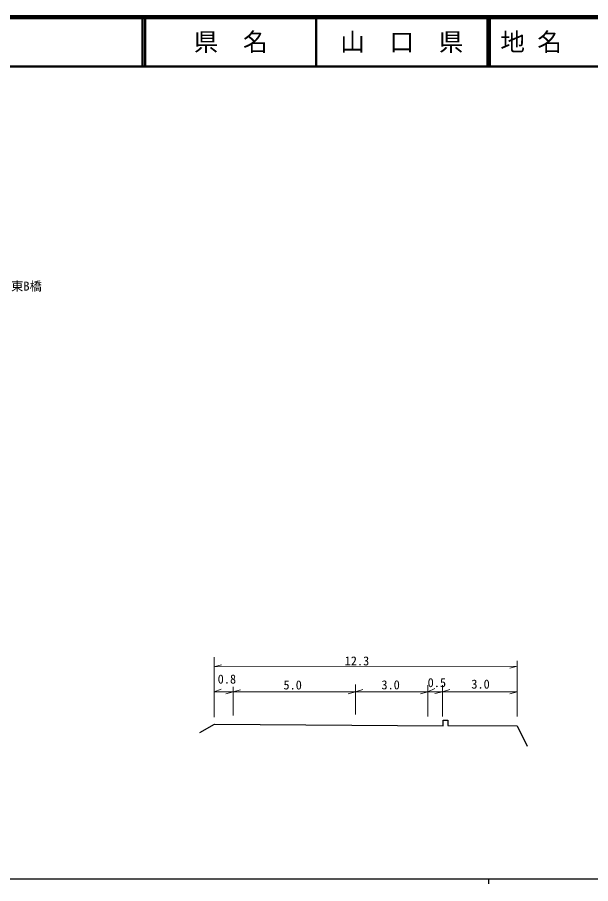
# Model space of a CAD drawing. Units: millimetres, scale not verified. Extents: x 40000 to 680000, y 20000 to 380000.
# Drawn here: x 272312 to 388715, y 204000 to 380000 of the extents above; entities that cross this region are included whole.
import ezdxf
from ezdxf.enums import TextEntityAlignment as Align

# ---------------------------------------------------------------- set-up
doc = ezdxf.new("R2010")
doc.units = ezdxf.units.MM
doc.header["$LTSCALE"] = 1000
for name, color, linetype, lineweight in [('M-BGD', 7, 'Continuous', 25), ('M-STR-HTXT', 7, 'Continuous', 13), ('M-TTL', 2, 'Continuous', 140), ('M-TTL-BAND', 7, 'Continuous', 25), ('M-TTL-LINE', 7, 'Continuous', 50)]:
    doc.layers.add(name, color=color, linetype=linetype, lineweight=lineweight)
doc.layers.add('M-TTL-TXT', color=7, linetype='Continuous')
doc.styles.add('ＭＳ ゴシック', font='')
doc.styles.get('ＭＳ ゴシック').set_extended_font_data('MS Gothic')

msp = doc.modelspace()

# ---------------------------------------------------------------- linework, layer by layer
at = {"layer": 'M-BGD'}
for p, q in [((309394, 234697), (312351, 236413)), ((312351, 236413), (358750, 236081)), ((358750, 236081), (358750, 237225)), ((358750, 237225), (359704, 237225)), ((359704, 237225), (359704, 236119)), ((359704, 236119), (373781, 236043)), ((373781, 236043), (375841, 231922))]:
    msp.add_line(p, q, dxfattribs=at)
at = {"layer": 'M-STR-HTXT'}
for p, q in [((312243, 250037), (312243, 237817)), ((312236, 248063), (313735, 248486)), ((312243, 248063), (373775, 248189)), ((373816, 248182), (372317, 247759)), ((373775, 249262), (373775, 237937)), ((312243, 242996), (313718, 243498)), ((373775, 242996), (312243, 242996)), ((316117, 242996), (314623, 242558)), ((316117, 244017), (316117, 238175)), ((316117, 242996), (317622, 243398)), ((340974, 242996), (339476, 242570)), ((340974, 244434), (340974, 238354)), ((340974, 242996), (342466, 243442)), ((355637, 242996), (354148, 242539)), ((355637, 244315), (355637, 237937)), ((355637, 242996), (357052, 243648)), ((358618, 242996), (357100, 242645)), ((358618, 244315), (358618, 237937)), ((358618, 242996), (360110, 243441)), ((373775, 242996), (372278, 242566))]:
    msp.add_line(p, q, dxfattribs=at)
at = {"layer": 'M-TTL'}
msp.add_line((680000, 380000), (40000, 380000), dxfattribs=at)
at = {"layer": 'M-TTL-BAND'}
for p, q in [((40000, 205000), (579000, 205000)), ((368000, 205000), (368000, 204000))]:
    msp.add_line(p, q, dxfattribs=at)
at = {"layer": 'M-TTL-LINE'}
for p, q in [((297750, 380000), (297750, 370000)), ((298250, 380000), (298250, 370000)), ((333000, 380000), (333000, 370000)), ((367750, 380000), (367750, 370000)), ((368250, 380000), (368250, 370000)), ((40000, 370000), (680000, 370000))]:
    msp.add_line(p, q, dxfattribs=at)

# ---------------------------------------------------------------- texts
at = {"layer": 'M-STR-HTXT', "style": 'ＭＳ ゴシック'}
msp.add_text('橋名\u3000\u3000\u3000八和田東B橋', height=1833, dxfattribs=at).set_placement((251043, 323935), align=Align.BOTTOM_LEFT)
for s, p in [('12.3', (341262, 249260)), ('0.8', (314857, 245564)), ('5.0', (328209, 244372)), ('3.0', (348100, 244397)), ('0.5', (357488, 244844)), ('3.0', (366355, 244546))]:
    msp.add_text(s, height=1833, dxfattribs=at).set_placement(p, align=Align.MIDDLE_CENTER)
at = {"layer": 'M-TTL-TXT', "style": 'ＭＳ ゴシック'}
for s, p in [('県\u3000名', (315625, 375000)), ('山\u3000口\u3000県', (350375, 375000))]:
    msp.add_text(s, height=3666, dxfattribs=at).set_placement(p, align=Align.MIDDLE_CENTER)
msp.add_text('地 名', height=3666, dxfattribs=at).set_placement((370380, 375000), align=Align.MIDDLE_LEFT)

doc.saveas('drawing.dxf')
